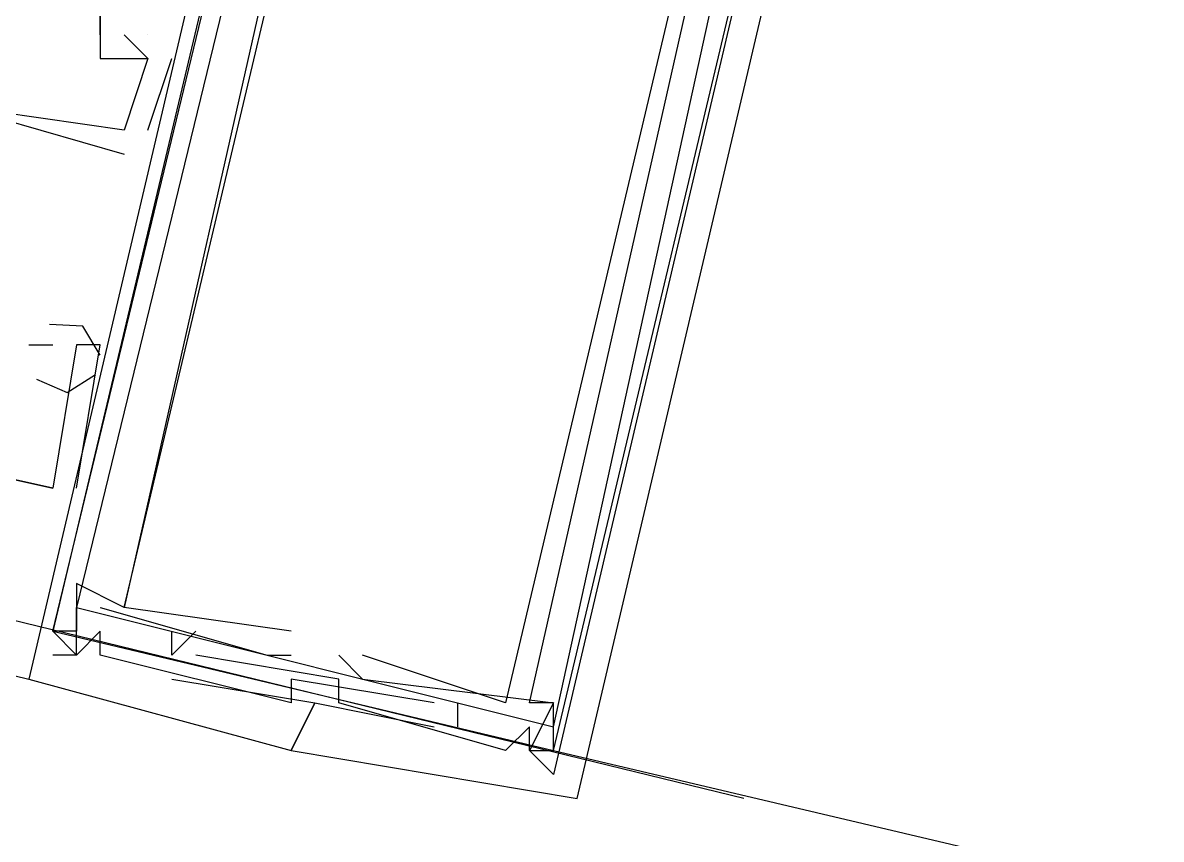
# Model space of a CAD drawing. Header units: feet. Extents: x -84 to 198, y -22 to 181.
# Drawn here: x 108.85 to 109.487, y 59.982 to 60.438 of the extents above; entities that cross this region are included whole.
import ezdxf

# ---------------------------------------------------------------- set-up
doc = ezdxf.new("R2010")
doc.units = ezdxf.units.FT
doc.layers.add('A-LINEA', color=7, linetype='CONTINUOUS')

msp = doc.modelspace()

# ---------------------------------------------------------------- linework, layer by layer
at = {"layer": 'A-LINEA'}
for p, q in [((100.5467, 62.0444), (108.8533, 60.0711)), ((108.8933, 60.4311), (108.8933, 60.4444)), ((108.9067, 60.4311), (108.9067, 60.4311)), ((108.9067, 60.4311), (108.9067, 60.4311)), ((108.9067, 60.4311), (108.9067, 60.4311)), ((108.92, 60.4311), (108.92, 60.4311)), ((108.92, 60.4311), (108.92, 60.4311)), ((108.92, 60.4311), (108.92, 60.4311)), ((108.8933, 60.4178), (108.8933, 60.4178)), ((108.8933, 60.4178), (108.8933, 60.4178)), ((108.8933, 60.4178), (108.8933, 60.4178)), ((108.92, 60.3778), (108.9333, 60.4178)), ((108.92, 60.4178), (108.92, 60.4178)), ((108.92, 60.4178), (108.92, 60.4178)), ((108.92, 60.3778), (108.9333, 60.4178)), ((108.92, 60.4178), (108.92, 60.4178)), ((108.92, 60.4178), (108.92, 60.4178)), ((108.92, 60.3778), (108.9333, 60.4178)), ((108.92, 60.4178), (108.92, 60.4178)), ((108.92, 60.4178), (108.92, 60.4178)), ((108.9333, 60.4178), (108.9333, 60.4178)), ((108.9333, 60.4178), (108.9333, 60.4178)), ((108.9333, 60.4178), (108.9333, 60.4178)), ((108.9067, 60.3778), (108.9067, 60.3778)), ((108.9067, 60.3778), (108.9067, 60.3778)), ((108.9067, 60.3778), (108.9067, 60.3778)), ((108.9067, 60.3778), (108.9067, 60.3778)), ((108.9067, 60.3778), (108.9067, 60.3778)), ((108.9067, 60.3778), (108.9067, 60.3778)), ((108.92, 60.3778), (108.92, 60.3778)), ((108.92, 60.3778), (108.92, 60.3778)), ((108.92, 60.3778), (108.92, 60.3778)), ((108.9067, 60.3644), (108.9067, 60.3644)), ((108.9067, 60.3644), (108.9067, 60.3644)), ((108.9067, 60.3644), (108.9067, 60.3644)), ((108.8667, 60.2711), (108.8667, 60.2711)), ((108.8667, 60.2711), (108.8667, 60.2711)), ((108.8667, 60.2711), (108.8667, 60.2711)), ((108.8667, 60.2711), (108.8667, 60.2711)), ((108.8667, 60.2711), (108.8667, 60.2711)), ((108.8667, 60.2711), (108.8667, 60.2711)), ((108.8533, 60.2578), (108.8533, 60.2578)), ((108.8533, 60.2578), (108.8533, 60.2578)), ((108.8533, 60.2578), (108.8533, 60.2578)), ((108.8667, 60.2578), (108.8667, 60.2578)), ((108.8667, 60.2578), (108.8667, 60.2578)), ((108.8667, 60.2578), (108.8667, 60.2578)), ((108.88, 60.2578), (108.88, 60.2578)), ((108.88, 60.2578), (108.88, 60.2578)), ((108.88, 60.2578), (108.88, 60.2578)), ((108.88, 60.2578), (108.88, 60.2578)), ((108.88, 60.2578), (108.88, 60.2578)), ((108.88, 60.2578), (108.88, 60.2578)), ((108.8933, 60.2578), (108.8933, 60.2578)), ((108.8933, 60.2578), (108.8933, 60.2578)), ((108.8933, 60.2578), (108.8933, 60.2578)), ((108.7467, 60.2044), (108.8667, 60.1778)), ((108.7467, 60.2044), (108.8667, 60.1778)), ((108.7467, 60.2044), (108.8667, 60.1778)), ((108.8667, 60.1778), (108.8667, 60.1778)), ((108.8667, 60.1778), (108.8667, 60.1778)), ((108.8667, 60.1778), (108.8667, 60.1778)), ((108.8667, 60.1778), (108.8667, 60.1778)), ((108.8667, 60.1778), (108.8667, 60.1778)), ((108.8667, 60.1778), (108.8667, 60.1778)), ((108.88, 60.1778), (108.88, 60.1778)), ((108.88, 60.1778), (108.88, 60.1778)), ((108.88, 60.1778), (108.88, 60.1778)), ((109.2533, 60.0044), (108.76, 60.1244)), ((108.88, 60.1244), (108.88, 60.1244)), ((108.88, 60.1244), (108.88, 60.1244)), ((108.88, 60.1244), (108.88, 60.1244)), ((108.88, 60.1111), (108.88, 60.1111)), ((108.88, 60.1111), (108.88, 60.1111)), ((108.88, 60.1111), (108.88, 60.1111)), ((108.8933, 60.1111), (108.8933, 60.1111)), ((108.8933, 60.1111), (108.8933, 60.1111)), ((108.8933, 60.1111), (108.8933, 60.1111)), ((108.9067, 60.1111), (108.9067, 60.1111)), ((108.9067, 60.1111), (108.9067, 60.1111)), ((108.9067, 60.1111), (108.9067, 60.1111)), ((108.9067, 60.1111), (108.9067, 60.1111)), ((108.9067, 60.1111), (108.9067, 60.1111)), ((108.9067, 60.1111), (108.9067, 60.1111)), ((108.8667, 60.0978), (108.8667, 60.0978)), ((108.8667, 60.0978), (108.8667, 60.0978)), ((108.8667, 60.0978), (108.8667, 60.0978)), ((108.8667, 60.0978), (108.8667, 60.0978)), ((108.8667, 60.0978), (108.8667, 60.0978)), ((108.8667, 60.0978), (108.8667, 60.0978)), ((108.88, 60.0978), (108.88, 60.0978)), ((108.88, 60.0978), (108.88, 60.0978)), ((108.88, 60.0978), (108.88, 60.0978)), ((108.8933, 60.0978), (108.8933, 60.0978)), ((108.8933, 60.0978), (108.8933, 60.0978)), ((108.8933, 60.0978), (108.8933, 60.0978)), ((108.9333, 60.0978), (108.9333, 60.0978)), ((108.9333, 60.0978), (108.9333, 60.0978)), ((108.9333, 60.0978), (108.9333, 60.0978)), ((108.9467, 60.0978), (108.9467, 60.0978)), ((108.9467, 60.0978), (108.9467, 60.0978)), ((108.9467, 60.0978), (108.9467, 60.0978)), ((109, 60.0978), (109, 60.0978)), ((109, 60.0978), (109, 60.0978)), ((109, 60.0978), (109, 60.0978)), ((108.8667, 60.0844), (108.8667, 60.0844)), ((108.8667, 60.0844), (108.8667, 60.0844)), ((108.8667, 60.0844), (108.8667, 60.0844)), ((108.88, 60.0844), (108.88, 60.0844)), ((108.88, 60.0844), (108.88, 60.0844)), ((108.88, 60.0844), (108.88, 60.0844)), ((108.88, 60.0844), (108.88, 60.0844)), ((108.88, 60.0844), (108.88, 60.0844)), ((108.88, 60.0844), (108.88, 60.0844)), ((108.8933, 60.0844), (108.8933, 60.0844)), ((108.8933, 60.0844), (108.8933, 60.0844)), ((108.8933, 60.0844), (108.8933, 60.0844)), ((108.9333, 60.0844), (108.9333, 60.0844)), ((108.9333, 60.0844), (108.9333, 60.0844)), ((108.9333, 60.0844), (108.9333, 60.0844)), ((108.9333, 60.0844), (108.9333, 60.0844)), ((108.9333, 60.0844), (108.9333, 60.0844)), ((108.9333, 60.0844), (108.9333, 60.0844)), ((108.9467, 60.0844), (108.9467, 60.0844)), ((108.9467, 60.0844), (108.9467, 60.0844)), ((108.9467, 60.0844), (108.9467, 60.0844)), ((108.9867, 60.0844), (108.9867, 60.0844)), ((108.9867, 60.0844), (108.9867, 60.0844)), ((108.9867, 60.0844), (108.9867, 60.0844)), ((109, 60.0844), (109, 60.0844)), ((109, 60.0844), (109, 60.0844)), ((109, 60.0844), (109, 60.0844)), ((109.0267, 60.0844), (109.0267, 60.0844)), ((109.0267, 60.0844), (109.0267, 60.0844)), ((109.0267, 60.0844), (109.0267, 60.0844)), ((109.0267, 60.0844), (109.0267, 60.0844)), ((109.0267, 60.0844), (109.0267, 60.0844)), ((109.0267, 60.0844), (109.0267, 60.0844)), ((109.04, 60.0844), (109.04, 60.0844)), ((109.04, 60.0844), (109.04, 60.0844)), ((109.04, 60.0844), (109.04, 60.0844)), ((109.04, 60.0844), (109.04, 60.0844)), ((109.04, 60.0844), (109.04, 60.0844)), ((109.04, 60.0844), (109.04, 60.0844)), ((108.8533, 60.0711), (108.8533, 60.0711)), ((108.8533, 60.0711), (108.8533, 60.0711)), ((108.8533, 60.0711), (108.8533, 60.0711)), ((108.9333, 60.0711), (108.9333, 60.0711)), ((108.9333, 60.0711), (108.9333, 60.0711)), ((108.9333, 60.0711), (108.9333, 60.0711)), ((109, 60.0711), (109, 60.0711)), ((109, 60.0711), (109, 60.0711)), ((109, 60.0711), (109, 60.0711)), ((109.0267, 60.0711), (109.0267, 60.0711)), ((109.0267, 60.0711), (109.0267, 60.0711)), ((109.0267, 60.0711), (109.0267, 60.0711)), ((109.04, 60.0711), (109.04, 60.0711)), ((109.04, 60.0711), (109.04, 60.0711)), ((109.04, 60.0711), (109.04, 60.0711)), ((109.04, 60.0711), (109.04, 60.0711)), ((109.04, 60.0711), (109.04, 60.0711)), ((109.04, 60.0711), (109.04, 60.0711)), ((109, 60.0578), (109, 60.0578)), ((109, 60.0578), (109, 60.0578)), ((109, 60.0578), (109, 60.0578)), ((109.0133, 60.0578), (109.0133, 60.0578)), ((109.0133, 60.0578), (109.0133, 60.0578)), ((109.0133, 60.0578), (109.0133, 60.0578)), ((109.0133, 60.0578), (109.0133, 60.0578)), ((109.0133, 60.0578), (109.0133, 60.0578)), ((109.0133, 60.0578), (109.0133, 60.0578)), ((109.0267, 60.0578), (109.0267, 60.0578)), ((109.0267, 60.0578), (109.0267, 60.0578)), ((109.0267, 60.0578), (109.0267, 60.0578)), ((109.08, 60.0578), (109.08, 60.0578)), ((109.08, 60.0578), (109.08, 60.0578)), ((109.08, 60.0578), (109.08, 60.0578)), ((109.0933, 60.0444), (109.0933, 60.0578)), ((109.0933, 60.0578), (109.0933, 60.0578)), ((109.0933, 60.0444), (109.0933, 60.0578)), ((109.0933, 60.0578), (109.0933, 60.0578)), ((109.0933, 60.0444), (109.0933, 60.0578)), ((109.0933, 60.0578), (109.0933, 60.0578)), ((109.12, 60.0578), (109.12, 60.0578)), ((109.12, 60.0578), (109.12, 60.0578)), ((109.12, 60.0578), (109.12, 60.0578)), ((109.12, 60.0578), (109.12, 60.0578)), ((109.12, 60.0578), (109.12, 60.0578)), ((109.12, 60.0578), (109.12, 60.0578)), ((109.1333, 60.0578), (109.1333, 60.0578)), ((109.1333, 60.0578), (109.1333, 60.0578)), ((109.1333, 60.0578), (109.1333, 60.0578)), ((109.1333, 60.0578), (109.1333, 60.0578)), ((109.1333, 60.0578), (109.1333, 60.0578)), ((109.1333, 60.0578), (109.1333, 60.0578)), ((109.1467, 60.0578), (109.1467, 60.0578)), ((109.1467, 60.0578), (109.1467, 60.0578)), ((109.1467, 60.0578), (109.1467, 60.0578)), ((109.1467, 60.0578), (109.1467, 60.0578)), ((109.1467, 60.0578), (109.1467, 60.0578)), ((109.1467, 60.0578), (109.1467, 60.0578)), ((109.1467, 60.0578), (109.1467, 60.0578)), ((109.1467, 60.0578), (109.1467, 60.0578)), ((109.1467, 60.0578), (109.1467, 60.0578)), ((109.1467, 60.0578), (109.1467, 60.0578)), ((109.1467, 60.0578), (109.1467, 60.0578)), ((109.1467, 60.0578), (109.1467, 60.0578)), ((109.08, 60.0444), (109.08, 60.0444)), ((109.08, 60.0444), (109.08, 60.0444)), ((109.08, 60.0444), (109.08, 60.0444)), ((109.0933, 60.0444), (109.0933, 60.0444)), ((109.0933, 60.0444), (109.0933, 60.0444)), ((109.0933, 60.0444), (109.0933, 60.0444)), ((109.1333, 60.0444), (109.1333, 60.0444)), ((109.1333, 60.0444), (109.1333, 60.0444)), ((109.1333, 60.0444), (109.1333, 60.0444)), ((109, 60.0311), (109, 60.0311)), ((109, 60.0311), (109, 60.0311)), ((109, 60.0311), (109, 60.0311)), ((109, 60.0311), (109, 60.0311)), ((109, 60.0311), (109, 60.0311)), ((109, 60.0311), (109, 60.0311)), ((109.12, 60.0311), (109.12, 60.0311)), ((109.12, 60.0311), (109.12, 60.0311)), ((109.12, 60.0311), (109.12, 60.0311)), ((109.1333, 60.0311), (109.1333, 60.0311)), ((109.1333, 60.0311), (109.1333, 60.0311)), ((109.1333, 60.0311), (109.1333, 60.0311)), ((109.1333, 60.0311), (109.1333, 60.0311)), ((109.1333, 60.0311), (109.1333, 60.0311)), ((109.1333, 60.0311), (109.1333, 60.0311)), ((109.1333, 60.0311), (109.1333, 60.0311)), ((109.1333, 60.0311), (109.1333, 60.0311)), ((109.1333, 60.0311), (109.1333, 60.0311)), ((109.1467, 60.0311), (109.1467, 60.0311)), ((109.1467, 60.0311), (109.1467, 60.0311)), ((109.1467, 60.0311), (109.1467, 60.0311)), ((109.1467, 60.0311), (109.1467, 60.0311)), ((109.1467, 60.0311), (109.1467, 60.0311)), ((109.1467, 60.0311), (109.1467, 60.0311)), ((109.1467, 60.0311), (113.12, 59.0978)), ((109.1467, 60.0178), (109.1467, 60.0178)), ((109.1467, 60.0178), (109.1467, 60.0178)), ((109.1467, 60.0178), (109.1467, 60.0178)), ((109.16, 60.0044), (109.16, 60.0044)), ((109.16, 60.0044), (109.16, 60.0044)), ((109.16, 60.0044), (109.16, 60.0044))]:
    msp.add_line(p, q, dxfattribs=at)
for points in [[(109.0133, 60.7378), (109.0133, 60.7511), (108.8533, 60.0711), (109, 60.0311), (109.0133, 60.0578), (109.08, 60.0444)], [(109.0133, 60.7378), (109.0133, 60.7511), (108.8533, 60.0711), (109, 60.0311), (109.0133, 60.0578), (109.08, 60.0444)], [(109.0133, 60.7378), (109.0133, 60.7511), (108.8533, 60.0711), (109, 60.0311), (109.0133, 60.0578), (109.08, 60.0444)], [(108.9333, 60.0711), (109.0133, 60.0578), (109, 60.0311), (109.16, 60.0044), (109.32, 60.6844), (109.3067, 60.6844)], [(108.9333, 60.0711), (109.0133, 60.0578), (109, 60.0311), (109.16, 60.0044), (109.32, 60.6844), (109.3067, 60.6844)], [(108.9333, 60.0711), (109.0133, 60.0578), (109, 60.0311), (109.16, 60.0044), (109.32, 60.6844), (109.3067, 60.6844)], [(108.8667, 60.0978), (109.1467, 60.0311), (109.28, 60.5911), (109, 60.6578), (108.8667, 60.0978)], [(108.88, 60.1111), (109.1467, 60.0444), (109.2667, 60.5911), (109.0133, 60.6578), (108.88, 60.1111)], [(108.8667, 60.0978), (108.9733, 60.5378), (108.9867, 60.5378), (108.9867, 60.5244), (109, 60.5244), (109, 60.5378), (108.9733, 60.5511), (108.9867, 60.6311)], [(108.8667, 60.0978), (108.9733, 60.5378), (108.9867, 60.5378), (108.9867, 60.5244), (109, 60.5244), (109, 60.5378), (108.9733, 60.5511), (108.9867, 60.6311)], [(108.8667, 60.0978), (108.9733, 60.5378), (108.9867, 60.5378), (108.9867, 60.5244), (109, 60.5244), (109, 60.5378), (108.9733, 60.5511), (108.9867, 60.6311)], [(109, 60.0978), (108.9067, 60.1111), (109.0267, 60.6178), (109.12, 60.5911), (109.12, 60.5911), (109.1067, 60.6044), (109.0267, 60.6178), (109, 60.6311)], [(109, 60.0978), (108.9067, 60.1111), (109.0267, 60.6178), (109.12, 60.5911), (109.12, 60.5911), (109.1067, 60.6044), (109.0267, 60.6178), (109, 60.6311)], [(109, 60.0978), (108.9067, 60.1111), (109.0267, 60.6178), (109.12, 60.5911), (109.12, 60.5911), (109.1067, 60.6044), (109.0267, 60.6178), (109, 60.6311)], [(109.0267, 60.6178), (109, 60.5244), (108.9867, 60.5244), (108.9867, 60.5378), (108.9733, 60.5244), (109, 60.5244), (108.9067, 60.1111), (108.88, 60.1244), (108.88, 60.0978), (108.8667, 60.0978), (108.88, 60.0844), (108.88, 60.1111)], [(109.0267, 60.6178), (109, 60.5244), (108.9867, 60.5244), (108.9867, 60.5378), (108.9733, 60.5244), (109, 60.5244), (108.9067, 60.1111), (108.88, 60.1244), (108.88, 60.0978), (108.8667, 60.0978), (108.88, 60.0844), (108.88, 60.1111)], [(109.0267, 60.6178), (109, 60.5244), (108.9867, 60.5244), (108.9867, 60.5378), (108.9733, 60.5244), (109, 60.5244), (108.9067, 60.1111), (108.88, 60.1244), (108.88, 60.0978), (108.8667, 60.0978), (108.88, 60.0844), (108.88, 60.1111)], [(109.1467, 60.5778), (109.24, 60.5644), (109.12, 60.0578), (109.04, 60.0844)], [(109.1467, 60.5778), (109.24, 60.5644), (109.12, 60.0578), (109.04, 60.0844)], [(109.1467, 60.5778), (109.24, 60.5644), (109.12, 60.0578), (109.04, 60.0844)], [(109.1467, 60.5778), (109.24, 60.5644), (109.12, 60.0578), (109.04, 60.0844)], [(109.1467, 60.5778), (109.24, 60.5644), (109.12, 60.0578), (109.04, 60.0844)], [(109.1467, 60.5778), (109.24, 60.5644), (109.12, 60.0578), (109.04, 60.0844)], [(108.9333, 60.4978), (108.9067, 60.5111), (108.9067, 60.4978), (108.9067, 60.4711), (108.8933, 60.4444), (108.8933, 60.4178), (108.92, 60.4178), (108.9067, 60.3778), (108.8133, 60.3911), (108.8267, 60.4044), (108.8133, 60.4178), (108.8133, 60.4044), (108.7867, 60.4044), (108.7867, 60.4178), (108.8, 60.4178), (108.7867, 60.4178), (108.7333, 60.2044)], [(108.9333, 60.4978), (108.9067, 60.5111), (108.9067, 60.4978), (108.9067, 60.4711), (108.8933, 60.4444), (108.8933, 60.4178), (108.92, 60.4178), (108.9067, 60.3778), (108.8133, 60.3911), (108.8267, 60.4044), (108.8133, 60.4178), (108.8133, 60.4044), (108.7867, 60.4044), (108.7867, 60.4178), (108.8, 60.4178), (108.7867, 60.4178), (108.7333, 60.2044)], [(108.9333, 60.4978), (108.9067, 60.5111), (108.9067, 60.4978), (108.9067, 60.4711), (108.8933, 60.4444), (108.8933, 60.4178), (108.92, 60.4178), (108.9067, 60.3778), (108.8133, 60.3911), (108.8267, 60.4044), (108.8133, 60.4178), (108.8133, 60.4044), (108.7867, 60.4044), (108.7867, 60.4178), (108.8, 60.4178), (108.7867, 60.4178), (108.7333, 60.2044)], [(109.2533, 60.4844), (109.2267, 60.4844), (109.2267, 60.4711), (109.24, 60.4711), (109.2533, 60.4711), (109.1467, 60.0178), (109.1333, 60.0311), (109.1333, 60.0444), (109.12, 60.0311), (109.0267, 60.0578), (109.0267, 60.0711), (108.9467, 60.0844)], [(109.2533, 60.4844), (109.2267, 60.4844), (109.2267, 60.4711), (109.24, 60.4711), (109.2533, 60.4711), (109.1467, 60.0178), (109.1333, 60.0311), (109.1333, 60.0444), (109.12, 60.0311), (109.0267, 60.0578), (109.0267, 60.0711), (108.9467, 60.0844)], [(109.2533, 60.4844), (109.2267, 60.4844), (109.2267, 60.4711), (109.24, 60.4711), (109.2533, 60.4711), (109.1467, 60.0178), (109.1333, 60.0311), (109.1333, 60.0444), (109.12, 60.0311), (109.0267, 60.0578), (109.0267, 60.0711), (108.9467, 60.0844)], [(109.0267, 60.0844), (109.04, 60.0711), (109.1467, 60.0578), (109.1333, 60.0311), (109.1467, 60.0311), (109.1467, 60.0578), (109.1333, 60.0578), (109.2267, 60.4711)], [(109.0267, 60.0844), (109.04, 60.0711), (109.1467, 60.0578), (109.1333, 60.0311), (109.1467, 60.0311), (109.1467, 60.0578), (109.1333, 60.0578), (109.2267, 60.4711)], [(109.0267, 60.0844), (109.04, 60.0711), (109.1467, 60.0578), (109.1333, 60.0311), (109.1467, 60.0311), (109.1467, 60.0578), (109.1333, 60.0578), (109.2267, 60.4711)], [(109.0267, 60.0844), (109.04, 60.0711), (109.1467, 60.0578), (109.1333, 60.0311), (109.1467, 60.0311), (109.1467, 60.0578), (109.1333, 60.0578), (109.2267, 60.4711)], [(109.0267, 60.0844), (109.04, 60.0711), (109.1467, 60.0578), (109.1333, 60.0311), (109.1467, 60.0311), (109.1467, 60.0578), (109.1333, 60.0578), (109.2267, 60.4711)], [(109.0267, 60.0844), (109.04, 60.0711), (109.1467, 60.0578), (109.1333, 60.0311), (109.1467, 60.0311), (109.1467, 60.0578), (109.1333, 60.0578), (109.2267, 60.4711)], [(108.92, 60.4178), (108.92, 60.4178), (108.9067, 60.4311)], [(108.92, 60.4178), (108.92, 60.4178), (108.9067, 60.4311)], [(108.92, 60.4178), (108.92, 60.4178), (108.9067, 60.4311)], [(108.88, 60.2578), (108.8667, 60.1778), (108.7467, 60.2044), (108.7867, 60.4044), (108.8133, 60.3911), (108.8133, 60.3911), (108.9067, 60.3644)], [(108.88, 60.2578), (108.8667, 60.1778), (108.7467, 60.2044), (108.7867, 60.4044), (108.8133, 60.3911), (108.8133, 60.3911), (108.9067, 60.3644)], [(108.88, 60.2578), (108.8667, 60.1778), (108.7467, 60.2044), (108.7867, 60.4044), (108.8133, 60.3911), (108.8133, 60.3911), (108.9067, 60.3644)], [(108.8933, 60.2521), (108.8836, 60.2682), (108.8649, 60.2692)], [(108.8933, 60.2521), (108.8836, 60.2682), (108.8649, 60.2692)], [(108.8933, 60.2521), (108.8836, 60.2682), (108.8649, 60.2692)], [(108.8533, 60.2578), (108.8667, 60.2578), (108.8667, 60.2578)], [(108.8533, 60.2578), (108.8667, 60.2578), (108.8667, 60.2578)], [(108.8533, 60.2578), (108.8667, 60.2578), (108.8667, 60.2578)], [(108.88, 60.1778), (108.8933, 60.2578), (108.88, 60.2578)], [(108.88, 60.1778), (108.8933, 60.2578), (108.88, 60.2578)], [(108.88, 60.1778), (108.8933, 60.2578), (108.88, 60.2578)], [(108.8576, 60.2387), (108.8748, 60.2312), (108.8907, 60.2412)], [(108.8576, 60.2387), (108.8748, 60.2312), (108.8907, 60.2412)], [(108.8576, 60.2387), (108.8748, 60.2312), (108.8907, 60.2412)], [(108.8933, 60.1111), (108.9867, 60.0844), (109, 60.0844)], [(108.8933, 60.1111), (108.9867, 60.0844), (109, 60.0844)], [(108.8933, 60.1111), (108.9867, 60.0844), (109, 60.0844)], [(109.08, 60.0578), (109, 60.0711), (109, 60.0578), (108.8933, 60.0844), (108.8933, 60.0978), (108.88, 60.0844), (108.8667, 60.0844)], [(109.08, 60.0578), (109, 60.0711), (109, 60.0578), (108.8933, 60.0844), (108.8933, 60.0978), (108.88, 60.0844), (108.8667, 60.0844)], [(109.08, 60.0578), (109, 60.0711), (109, 60.0578), (108.8933, 60.0844), (108.8933, 60.0978), (108.88, 60.0844), (108.8667, 60.0844)], [(108.9467, 60.0978), (108.9333, 60.0844), (108.9333, 60.0978)], [(108.9467, 60.0978), (108.9333, 60.0844), (108.9333, 60.0978)], [(108.9467, 60.0978), (108.9333, 60.0844), (108.9333, 60.0978)]]:
    msp.add_lwpolyline(points, dxfattribs=at)

doc.saveas('drawing.dxf')
